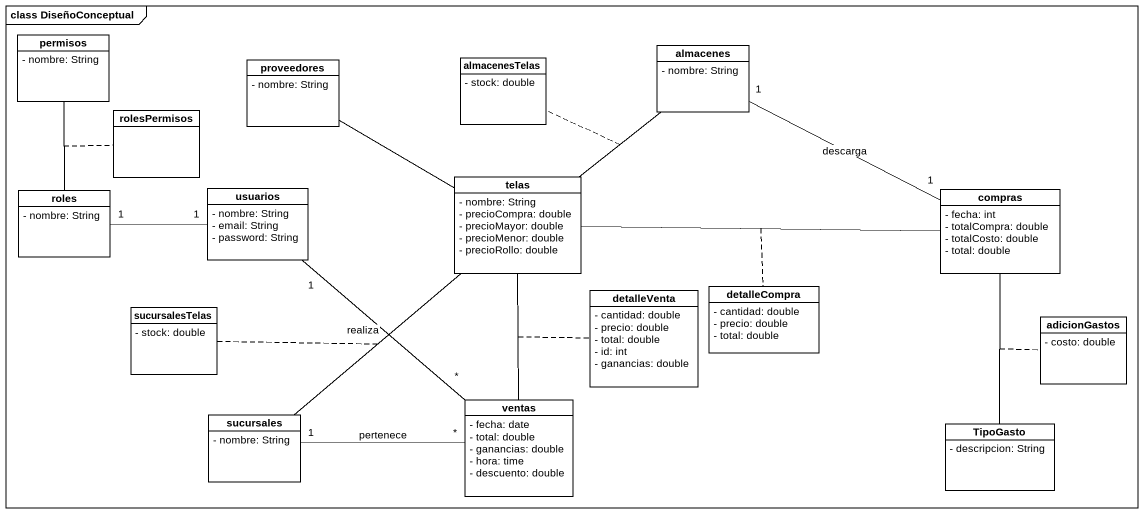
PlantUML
@startuml
mainframe class DiseñoConceptual
hide circle
hide empty members
skinparam classAttributeIconSize 0
class permisos {
  - nombre: String
}
class almacenes {
  - nombre: String
}
class proveedores {
  - nombre: String
}
class almacenesTelas {
  - stock: double
}
class rolesPermisos
class roles {
  - nombre: String
}
class usuarios {
  - nombre: String
  - email: String
  - password: String
}
class telas {
  - nombre: String
  - precioCompra: double
  - precioMayor: double
  - precioMenor: double
  - precioRollo: double
}
class compras {
  - fecha: int
  - totalCompra: double
  - totalCosto: double
  - total: double
}
class detalleVenta {
  - cantidad: double
  - precio: double
  - total: double
  - id: int
  - ganancias: double
}
class detalleCompra {
  - cantidad: double
  - precio: double
  - total: double
}
class sucursalesTelas {
  - stock: double
}
class adicionGastos {
  - costo: double
}
class sucursales {
  - nombre: String
}
class ventas {
  - fecha: date
  - total: double
  - ganancias: double
  - hora: time
  - descuento: double
}
class TipoGasto {
  - descripcion: String
}
permisos -- roles
(permisos, roles) .. rolesPermisos
almacenes "1" -right- "1" compras : descarga
proveedores -right- telas
roles "1" -right- "1" usuarios
usuarios "1" -- "*" ventas : realiza
telas -up- almacenes
(telas, almacenes) .. almacenesTelas
telas -right- compras
(telas, compras) .. detalleCompra
sucursales -up- telas
(sucursales, telas) .. sucursalesTelas
sucursales "1" -right- "*" ventas : pertenece
ventas -up- telas
(ventas, telas) .. detalleVenta
TipoGasto -up- compras
(TipoGasto, compras) .. adicionGastos
@enduml
